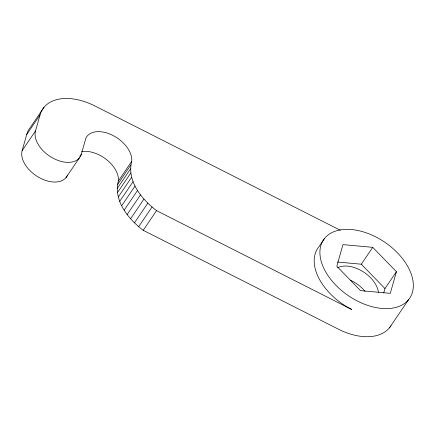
<?xml version="1.0" encoding="UTF-8"?>
<svg xmlns="http://www.w3.org/2000/svg" width="435" height="435" viewBox="0 0 435 435"><rect width="100%" height="100%" fill="white"/><g stroke="black" fill="none" stroke-linecap="round" stroke-linejoin="round"><path stroke-width="0.65" d="M390.983 325.717A52.037 32.348 34.2 0 1 338.452 329.203L143.207 230.305C128.417 219.104 113.285 200.78 118.363 180.998L131.718 161.325A26.198 16.285 34.2 0 0 112.844 135.421A26.198 16.285 34.2 0 0 85.885 138.107L81.34 154.164L79.812 156.415M324.7 238.244L318.975 246.672A52.037 32.348 34.2 0 0 351.812 309.53L156.562 210.632C141.777 199.431 126.645 181.107 131.718 161.325M67.577 175A26.018 16.171 34.2 0 1 39.667 177.844A26.018 16.171 34.2 0 1 22.147 150.619L26.687 134.562A52.037 32.348 34.2 0 1 30.602 127.036L43.962 107.363M22.147 150.619L35.501 130.946L40.047 114.889A52.037 32.348 34.2 0 1 94.971 105.988L340.306 230.262M383.713 293.027L384.97 288.574L396.421 271.712L372.746 247.346L342.949 244.622L336.826 266.258L360.501 290.618L390.298 293.342L396.421 271.712M26.687 134.562L40.047 114.889M66.022 177.6L79.382 157.927M117.477 184.652L130.837 164.979M117.173 188.562L130.527 168.889M117.445 192.678L130.804 173.005M118.293 196.946L131.653 177.273M119.712 201.323L133.066 181.651M121.675 205.744L135.035 186.077M124.165 210.165L137.525 190.492M127.15 214.52L140.51 194.853M130.592 218.767L143.947 199.094M134.448 222.845L147.802 203.172M138.667 226.706L152.027 207.033M143.207 230.305L156.562 210.632M337.457 262.028L361.295 264.208L372.746 247.346M389.461 327.827L408.547 299.72A52.037 32.348 34.2 0 0 363.54 231.947A52.037 32.348 34.2 0 0 327.789 275.279A52.037 32.348 34.2 0 0 408.547 299.72M361.295 264.208L384.97 288.574M81.34 154.164A26.018 16.171 34.2 0 1 53.88 158.617A26.018 16.171 34.2 0 1 35.501 130.946M81.622 151.603A26.198 16.285 34.2 0 1 106.7 159.737A26.198 16.285 34.2 0 1 118.363 180.998M350.278 280.167A26.018 16.171 34.2 0 1 365.096 291.412M337.598 267.759A26.018 16.171 34.2 0 1 362.312 271.217A26.018 16.171 34.2 0 1 378.423 292.298"/></g></svg>
